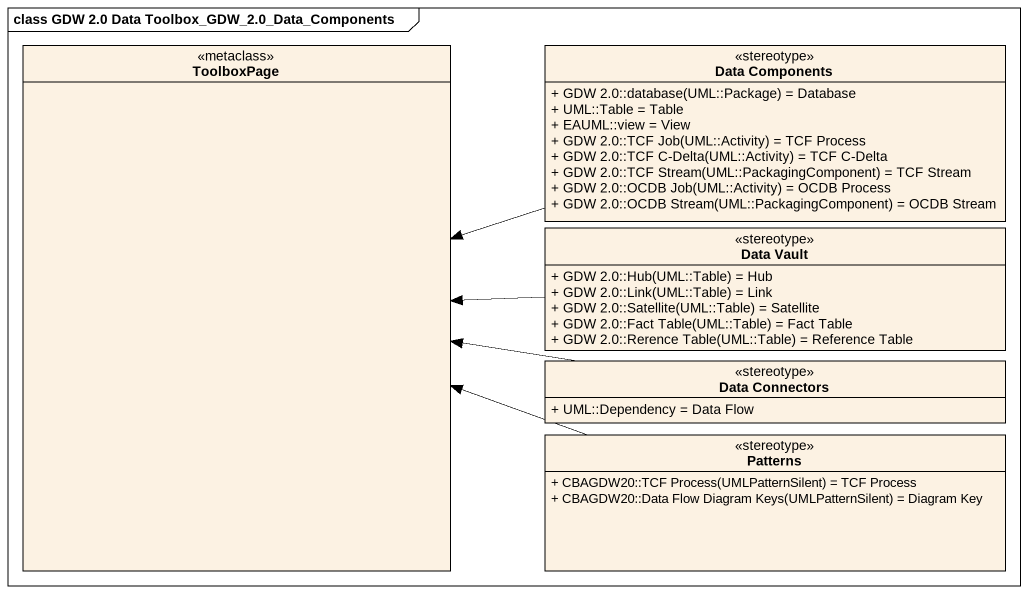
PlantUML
@startuml
mainframe class GDW 2.0 Data Toolbox_GDW_2.0_Data_Components
hide circle
hide empty members
skinparam classAttributeIconSize 0
class ToolboxPage <<metaclass>>
class "Data Components" as Data_Components <<stereotype>> {
  {field} + GDW 2.0::database(UML::Package) = Database
  + UML::Table = Table
  + EAUML::view = View
  {field} + GDW 2.0::TCF Job(UML::Activity) = TCF Process
  {field} + GDW 2.0::TCF C-Delta(UML::Activity) = TCF C-Delta
  {field} + GDW 2.0::TCF Stream(UML::PackagingComponent) = TCF Stream
  {field} + GDW 2.0::OCDB Job(UML::Activity) = OCDB Process
  {field} + GDW 2.0::OCDB Stream(UML::PackagingComponent) = OCDB Stream
}
class "Data Vault" as Data_Vault <<stereotype>> {
  {field} + GDW 2.0::Hub(UML::Table) = Hub
  {field} + GDW 2.0::Link(UML::Table) = Link
  {field} + GDW 2.0::Satellite(UML::Table) = Satellite
  {field} + GDW 2.0::Fact Table(UML::Table) = Fact Table
  {field} + GDW 2.0::Rerence Table(UML::Table) = Reference Table
}
class "Data Connectors" as Data_Connectors <<stereotype>> {
  + UML::Dependency = Data Flow
}
class Patterns <<stereotype>> {
  {field} + CBAGDW20::TCF Process(UMLPatternSilent) = TCF Process
  {field} + CBAGDW20::Data Flow Diagram Keys(UMLPatternSilent) = Diagram Key
}
Data_Components -left-> ToolboxPage
Data_Vault -left-> ToolboxPage
Data_Connectors -left-> ToolboxPage
Patterns -left-> ToolboxPage
@enduml
